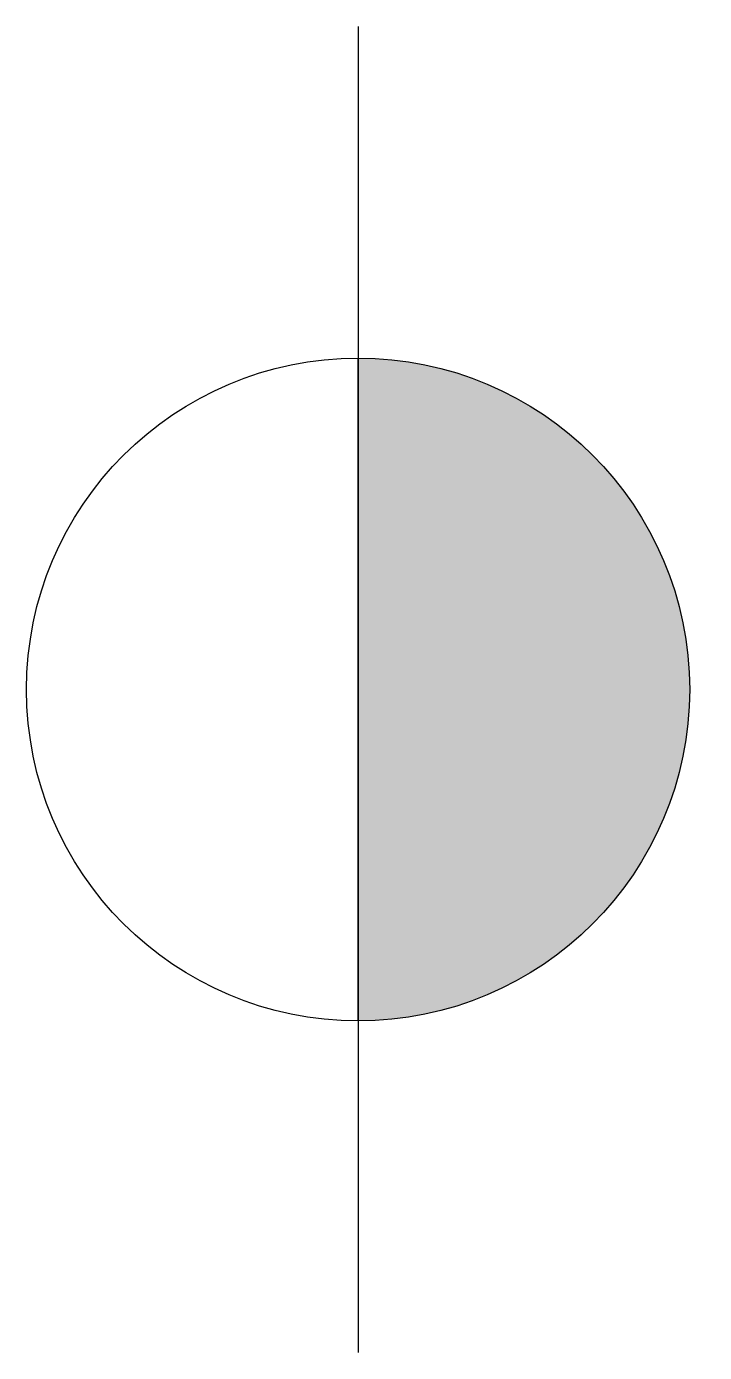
# Model space of a CAD drawing. Header units: metres. Extents: x -0.125 to 0.131, y -0.25 to 0.25.
import ezdxf

# ---------------------------------------------------------------- set-up
doc = ezdxf.new("R2010")
doc.units = ezdxf.units.M

msp = doc.modelspace()

# ---------------------------------------------------------------- hatches: boundary and pattern name
at = {"extrusion": (0, 0, -1)}
h = msp.add_hatch(color=256, dxfattribs=at)
edge = h.paths.add_edge_path()
edge.add_line((0, -0.125), (0, 0.125))
edge.add_ellipse((0, 0), major_axis=(-0.125, 0), ratio=1, start_angle=-90, end_angle=90)

# ---------------------------------------------------------------- linework, layer by layer
msp.add_line((0, 0.25), (0, -0.25))
at = {"flags": 128}
msp.add_lwpolyline([(0, -0.125), (0, 0.125, -1)], format="xyb", close=True, dxfattribs=at)
msp.add_circle((0, 0), 0.125)

doc.saveas('drawing.dxf')
